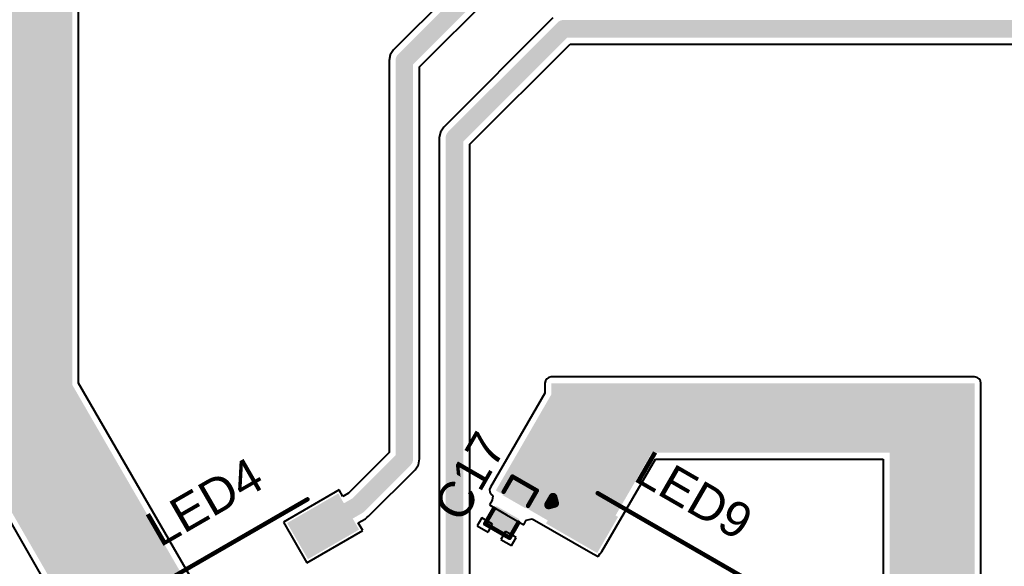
# Model space of a CAD drawing. Header units: inches. Extents: x -5 to 433, y -20 to 71.
# Drawn here: x 27.67 to 56.07, y 35.23 to 51.01 of the extents above; entities that cross this region are included whole.
import ezdxf

# ---------------------------------------------------------------- set-up
doc = ezdxf.new("R2010")
doc.units = ezdxf.units.IN
for name, color, linetype in [('Top Layer', 1, 'Continuous'), ('Top Overlay', 2, 'Continuous'), ('Top Paste', 8, 'Continuous'), ('Top Solder', 216, 'Continuous')]:
    doc.layers.add(name, color=color, linetype=linetype)
doc.styles.add('Arial', font='', dxfattribs={"height": 0.2})
doc.styles.get('Arial').set_extended_font_data('Arial')

msp = doc.modelspace()

# ---------------------------------------------------------------- hatches: boundary and pattern name
at = {"layer": 'Top Layer'}
for points in [[(24.155, 38.506), (29.184, 38.506), (29.184, 54.458), (24.155, 54.458)], [(30.108, 32.163), (33.01, 33.839), (29.184, 40.465), (26.282, 38.79)], [(55.16, 40.513), (42.996, 40.513), (42.996, 38.506), (55.16, 38.506)], [(52.759, 10.369), (55.21, 10.369), (55.21, 40.513), (52.759, 40.513)], [(41.401, 37.419), (44.303, 35.744), (45.898, 38.506), (42.996, 40.182)], [(42.233, 36.986), (41.683, 37.304), (41.912, 37.7), (42.462, 37.382)], [(43.487, 37.369), (44.786, 36.619), (44.286, 35.753), (42.987, 36.503)], [(37.318, 36.326), (36.019, 35.576), (35.519, 36.442), (36.818, 37.192)], [(41.763, 36.173), (41.213, 36.49), (41.442, 36.886), (41.992, 36.569)]]:
    msp.add_hatch(color=1, dxfattribs=at).paths.add_polyline_path(points)
at = {"layer": 'Top Paste'}
for points in [[(42.233, 36.986), (41.683, 37.304), (41.912, 37.7), (42.462, 37.382)], [(43.487, 37.369), (44.786, 36.619), (44.286, 35.753), (42.987, 36.503)], [(37.318, 36.326), (36.019, 35.576), (35.519, 36.442), (36.818, 37.192)], [(41.763, 36.173), (41.213, 36.49), (41.442, 36.886), (41.992, 36.569)]]:
    msp.add_hatch(color=8, dxfattribs=at).paths.add_polyline_path(points)
at = {"layer": 'Top Solder'}
for points in [[(42.255, 36.905), (41.601, 37.282), (41.89, 37.782), (42.544, 37.404)], [(43.45, 37.508), (44.925, 36.656), (44.324, 35.614), (42.849, 36.466)], [(37.456, 36.289), (35.981, 35.437), (35.38, 36.479), (36.855, 37.331)], [(41.785, 36.091), (41.131, 36.468), (41.42, 36.968), (42.074, 36.591)]]:
    msp.add_hatch(color=216, dxfattribs=at).paths.add_polyline_path(points)

# ---------------------------------------------------------------- linework, layer by layer
at = {"layer": 'Top Layer'}
for p, q in [((29.365, 40.514), (29.365, 53.235)), ((41.051, 52.737), (38.449, 50.135)), ((39.201, 49.642), (41.544, 51.985)), ((43.046, 51.054), (39.897, 47.905)), ((40.648, 47.411), (43.54, 50.303)), ((43.54, 50.303), (64.122, 50.303)), ((38.354, 49.992), (38.32, 49.824)), ((38.449, 50.135), (38.354, 49.992)), ((38.32, 49.824), (38.32, 38.511)), ((39.201, 38.328), (39.201, 49.642)), ((39.801, 47.762), (39.768, 47.593)), ((39.897, 47.905), (39.801, 47.762)), ((39.768, 47.593), (39.768, 27.444)), ((40.648, 27.262), (40.648, 47.411)), ((42.867, 40.641), (42.828, 40.582)), ((42.926, 40.68), (42.867, 40.641)), ((42.996, 40.694), (42.926, 40.68)), ((55.21, 40.694), (42.996, 40.694)), ((55.279, 40.68), (55.21, 40.694)), ((55.338, 40.641), (55.279, 40.68)), ((55.377, 40.582), (55.338, 40.641)), ((33.167, 33.929), (29.365, 40.514)), ((42.828, 40.582), (42.814, 40.513)), ((42.814, 40.513), (42.814, 40.231)), ((55.391, 40.513), (55.377, 40.582)), ((55.391, 11.811), (55.391, 40.513)), ((42.814, 40.231), (41.244, 37.51)), ((38.32, 38.511), (37.148, 37.339)), ((39.072, 38.017), (39.167, 38.16)), ((39.167, 38.16), (39.201, 38.328)), ((44.46, 35.653), (46.002, 38.325)), ((46.002, 38.325), (52.577, 38.325)), ((52.577, 38.325), (52.577, 30.191)), ((37.73, 36.675), (39.072, 38.017)), ((41.244, 37.51), (41.221, 37.443)), ((36.883, 37.435), (35.276, 36.507)), ((36.991, 37.248), (36.883, 37.435)), ((37.148, 37.339), (36.991, 37.248)), ((41.221, 37.443), (41.225, 37.373)), ((41.225, 37.373), (41.257, 37.309)), ((41.257, 37.309), (41.31, 37.262)), ((41.31, 37.262), (41.297, 37.143)), ((27.05, 37.097), (29.951, 32.073)), ((41.297, 37.143), (41.215, 37.002)), ((41.215, 37.002), (41.71, 36.716)), ((37.639, 36.605), (37.682, 36.643)), ((37.682, 36.643), (37.73, 36.675)), ((41.71, 36.716), (42.205, 36.431)), ((35.276, 36.507), (35.953, 35.333)), ((37.431, 36.485), (37.639, 36.605)), ((37.56, 36.261), (37.431, 36.485)), ((41, 36.628), (40.866, 36.397)), ((40.866, 36.397), (41.174, 36.219)), ((41.308, 36.45), (41, 36.628)), ((41.174, 36.219), (41.308, 36.45)), ((42.205, 36.431), (42.278, 36.557)), ((42.278, 36.557), (42.45, 36.604)), ((42.45, 36.604), (44.212, 35.587)), ((35.953, 35.333), (37.56, 36.261)), ((41.681, 36.234), (41.548, 36.003)), ((41.989, 36.057), (41.681, 36.234)), ((41.548, 36.003), (41.856, 35.826)), ((41.856, 35.826), (41.989, 36.057)), ((44.212, 35.587), (44.229, 35.581)), ((44.229, 35.581), (44.352, 35.51)), ((44.352, 35.51), (44.399, 35.593)), ((44.399, 35.593), (44.413, 35.6)), ((44.413, 35.6), (44.46, 35.653)), ((44.46, 35.653), (44.46, 35.653))]:
    msp.add_line(p, q, dxfattribs=at)
for points in [[(38.76, 49.824, 0.508, 0.508, 0), (41.362, 52.426, 0.508, 0.508, 0)], [(40.208, 47.593, 0.508, 0.508, 0), (43.358, 50.743, 0.508, 0.508, 0)], [(43.358, 50.743, 0.508, 0.508, 0), (64.68, 50.743, 0.508, 0.508, 0)], [(38.76, 38.328, 0.508, 0.508, 0), (38.76, 49.824, 0.508, 0.508, 0)], [(40.208, 27.262, 0.508, 0.508, 0), (40.208, 47.593, 0.508, 0.508, 0)], [(37.419, 36.986, 0.508, 0.508, 0), (38.76, 38.328, 0.508, 0.508, 0)], [(36.837, 36.651, 0.508, 0.508, 0), (37.419, 36.986, 0.508, 0.508, 0)], [(36.418, 36.384, 0.508, 0.508, 0), (36.837, 36.651, 0.508, 0.508, 0)]]:
    msp.add_lwpolyline(points, format="xyseb", dxfattribs=at)
for points in [[(43.231, 50.743, 0.254, 0.254, 1), (43.485, 50.743, 0.254, 0.254, 1)], [(43.231, 50.743, 0.254, 0.254, 1), (43.485, 50.743, 0.254, 0.254, 1)], [(38.633, 49.824, 0.254, 0.254, 1), (38.887, 49.824, 0.254, 0.254, 1)], [(38.633, 49.824, 0.254, 0.254, 1), (38.887, 49.824, 0.254, 0.254, 1)], [(40.081, 47.593, 0.254, 0.254, 1), (40.335, 47.593, 0.254, 0.254, 1)], [(40.081, 47.593, 0.254, 0.254, 1), (40.335, 47.593, 0.254, 0.254, 1)], [(38.633, 38.328, 0.254, 0.254, 1), (38.887, 38.328, 0.254, 0.254, 1)], [(38.633, 38.328, 0.254, 0.254, 1), (38.887, 38.328, 0.254, 0.254, 1)], [(37.292, 36.986, 0.254, 0.254, 1), (37.546, 36.986, 0.254, 0.254, 1)], [(37.292, 36.986, 0.254, 0.254, 1), (37.546, 36.986, 0.254, 0.254, 1)], [(36.291, 36.384, 0.254, 0.254, 1), (36.545, 36.384, 0.254, 0.254, 1)], [(36.71, 36.651, 0.254, 0.254, 1), (36.964, 36.651, 0.254, 0.254, 1)], [(36.71, 36.651, 0.254, 0.254, 1), (36.964, 36.651, 0.254, 0.254, 1)]]:
    msp.add_lwpolyline(points, format="xyseb", close=True, dxfattribs=at)
at = {"layer": 'Top Overlay'}
for points in [[(41.625, 37.381, 0.127, 0.127, 0), (41.879, 37.821, 0.127, 0.127, 0)], [(41.879, 37.821, 0.127, 0.127, 0), (42.583, 37.415, 0.127, 0.127, 0)], [(31.638, 34.664, 0.127, 0.127, 0), (35.968, 37.164, 0.127, 0.127, 0)], [(42.329, 36.975, 0.127, 0.127, 0), (42.583, 37.415, 0.127, 0.127, 0)], [(42.922, 37.002, 0.254, 0.254, 0), (43.049, 37.222, 0.254, 0.254, 0)], [(43.049, 37.222, 0.254, 0.254, 0), (43.096, 37.049, 0.254, 0.254, 0)], [(44.337, 37.341, 0.127, 0.127, 0), (48.667, 34.841, 0.127, 0.127, 0)], [(41.092, 36.458, 0.127, 0.127, 0), (41.346, 36.898, 0.127, 0.127, 0)], [(42.922, 37.002, 0.254, 0.254, 0), (43.096, 37.049, 0.254, 0.254, 0)], [(41.092, 36.458, 0.127, 0.127, 0), (41.796, 36.051, 0.127, 0.127, 0)], [(41.796, 36.051, 0.127, 0.127, 0), (42.05, 36.491, 0.127, 0.127, 0)]]:
    msp.add_lwpolyline(points, format="xyseb", dxfattribs=at)
for points in [[(41.847, 37.821, 0.0635, 0.0635, 1), (41.911, 37.821, 0.0635, 0.0635, 1)], [(41.847, 37.821, 0.0635, 0.0635, 1), (41.911, 37.821, 0.0635, 0.0635, 1)], [(35.936, 37.164, 0.0635, 0.0635, 1), (35.999, 37.164, 0.0635, 0.0635, 1)], [(41.593, 37.381, 0.0635, 0.0635, 1), (41.657, 37.381, 0.0635, 0.0635, 1)], [(42.551, 37.415, 0.0635, 0.0635, 1), (42.615, 37.415, 0.0635, 0.0635, 1)], [(42.551, 37.415, 0.0635, 0.0635, 1), (42.615, 37.415, 0.0635, 0.0635, 1)], [(42.986, 37.222, 0.127, 0.127, 1), (43.113, 37.222, 0.127, 0.127, 1)], [(42.986, 37.222, 0.127, 0.127, 1), (43.113, 37.222, 0.127, 0.127, 1)], [(44.306, 37.341, 0.0635, 0.0635, 1), (44.369, 37.341, 0.0635, 0.0635, 1)], [(41.314, 36.898, 0.0635, 0.0635, 1), (41.377, 36.898, 0.0635, 0.0635, 1)], [(42.297, 36.975, 0.0635, 0.0635, 1), (42.361, 36.975, 0.0635, 0.0635, 1)], [(42.859, 37.002, 0.127, 0.127, 1), (42.986, 37.002, 0.127, 0.127, 1)], [(42.859, 37.002, 0.127, 0.127, 1), (42.986, 37.002, 0.127, 0.127, 1)], [(43.032, 37.049, 0.127, 0.127, 1), (43.159, 37.049, 0.127, 0.127, 1)], [(43.032, 37.049, 0.127, 0.127, 1), (43.159, 37.049, 0.127, 0.127, 1)], [(41.06, 36.458, 0.0635, 0.0635, 1), (41.123, 36.458, 0.0635, 0.0635, 1)], [(41.06, 36.458, 0.0635, 0.0635, 1), (41.123, 36.458, 0.0635, 0.0635, 1)], [(42.018, 36.491, 0.0635, 0.0635, 1), (42.081, 36.491, 0.0635, 0.0635, 1)], [(41.764, 36.051, 0.0635, 0.0635, 1), (41.827, 36.051, 0.0635, 0.0635, 1)], [(41.764, 36.051, 0.0635, 0.0635, 1), (41.827, 36.051, 0.0635, 0.0635, 1)]]:
    msp.add_lwpolyline(points, format="xyseb", close=True, dxfattribs=at)

# ---------------------------------------------------------------- texts
at = {"layer": 'Top Overlay', "style": 'Arial'}
for s, rotation, p in [('C17', 60, (40.433, 36.444)), ('LED9', 330, (45.327, 37.728)), ('LED4', 30, (31.712, 35.764))]:
    msp.add_text(s, height=1.016, rotation=rotation, dxfattribs=at).set_placement(p)

doc.saveas('drawing.dxf')
